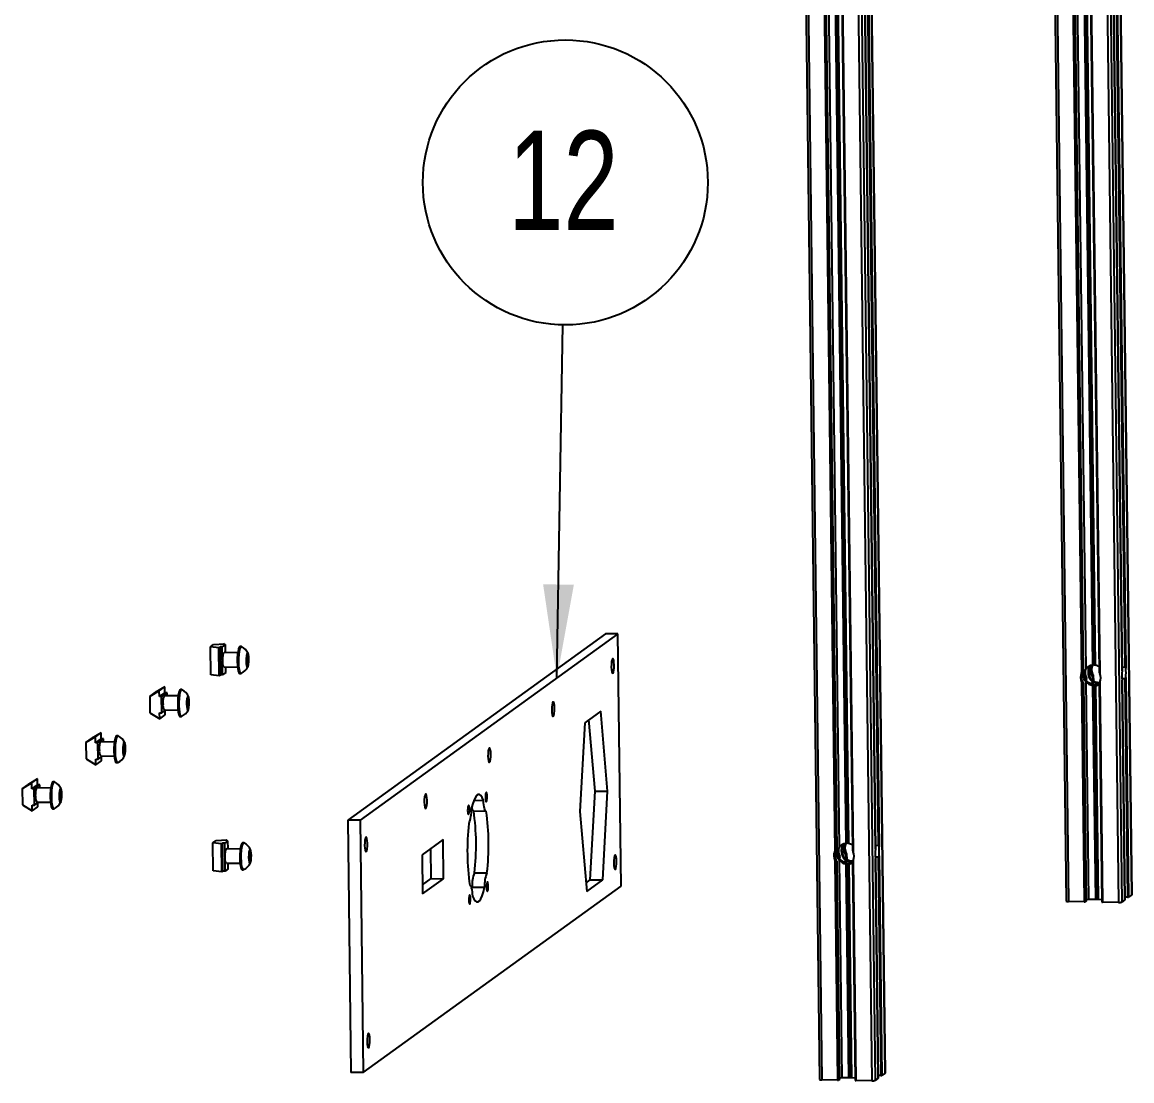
# Model space of a CAD drawing. Header units: millimetres. Extents: x 0 to 279, y 0 to 216.
# Drawn here: x 99.33 to 138.5, y 104.8 to 142.18 of the extents above; entities that cross this region are included whole.
import ezdxf

# ---------------------------------------------------------------- set-up
doc = ezdxf.new("R2010")
doc.units = ezdxf.units.MM
doc.layers.add('TITLE_BLOCK_BORDER', color=7, linetype='Continuous')
doc.styles.add('SLDTEXTSTYLE0', font='TXT', dxfattribs={"width": 0.75})
doc.dimstyles.new('SLDDIMSTYLE0', dxfattribs={"dimtxt": 0.18, "dimasz": 3.302, "dimexe": 0, "dimexo": 0.0625, "dimgap": 0, "dimtad": 0, "dimtih": 1, "dimtoh": 1, "dimdec": 0, "dimrnd": 1e-09, "dimzin": 0, "dimdsep": 46, "dimtxsty": 'Standard', "dimsah": 1, "dimcen": 0.09, "dimadec": 0, "dimazin": 0, "dimtfac": 3.302, "dimtdec": 0, "dimtofl": 0, "dimtmove": 0, "dimatfit": 3, "dimfxl": 1, "dimfrac": 2, "dimtolj": 1, "dimtzin": 0, "dimarcsym": 0})

# ---------------------------------------------------------------- blocks, each defined once
blk = doc.blocks.new('SW_NOTE_6')
at = {"layer": 'TITLE_BLOCK_BORDER', "color": 0}
blk.add_circle((0.086, 5.03), 5.031, dxfattribs=at)
at = {"layer": 'TITLE_BLOCK_BORDER', "color": 0, "insert": (0.016, 6.854), "char_height": 3.5, "attachment_point": 2, "style": 'SLDTEXTSTYLE0'}
blk.add_mtext('12', dxfattribs=at)

msp = doc.modelspace()

# ---------------------------------------------------------------- linework, layer by layer
at = {"color": 7, "linetype": 'Continuous', "lineweight": 25}
for p, q in [((137.806, 166.994), (138.503, 111.367)), ((138.505, 111.37), (137.808, 166.997)), ((135.491, 166.768), (136.187, 111.141)), ((135.571, 166.755), (136.268, 111.128)), ((137.336, 166.727), (138.033, 111.099)), ((137.454, 166.739), (138.15, 111.112)), ((137.576, 165.967), (138.161, 119.271)), ((138.161, 119.283), (137.577, 165.957)), ((137.67, 166.007), (138.254, 119.411)), ((137.705, 166.06), (138.29, 119.365)), ((129.096, 160.696), (129.793, 105.069)), ((129.795, 105.072), (129.098, 160.699)), ((126.781, 160.47), (127.478, 104.843)), ((126.861, 160.457), (127.558, 104.83)), ((128.626, 160.429), (129.323, 104.802)), ((128.744, 160.442), (129.441, 104.814)), ((128.866, 159.669), (129.451, 112.974)), ((129.451, 112.985), (128.867, 159.66)), ((128.961, 159.709), (129.544, 113.113)), ((128.995, 159.763), (129.58, 113.067)), ((136.399, 157.506), (136.877, 119.34)), ((136.246, 157.48), (136.725, 119.197)), ((136.282, 157.434), (136.76, 119.251)), ((136.315, 157.458), (136.793, 119.275)), ((136.639, 157.36), (137.113, 119.478)), ((136.695, 157.36), (137.17, 119.485)), ((136.74, 157.359), (137.215, 119.476)), ((136.87, 157.424), (137.348, 119.24)), ((136.893, 157.469), (137.373, 119.187)), ((127.536, 151.182), (128.016, 112.9)), ((127.572, 151.136), (128.05, 112.954)), ((127.605, 151.16), (128.084, 112.978)), ((127.69, 151.208), (128.168, 113.042)), ((127.929, 151.063), (128.403, 113.18)), ((127.986, 151.062), (128.46, 113.187)), ((128.031, 151.061), (128.505, 113.179)), ((128.16, 151.127), (128.638, 112.942)), ((128.183, 151.172), (128.663, 112.889)), ((119.919, 120.586), (110.818, 114.005)), ((120.36, 120.579), (111.259, 113.998)), ((120.36, 120.579), (119.919, 120.586)), ((120.471, 111.671), (120.36, 120.579)), ((105.97, 120.128), (106.083, 120.21)), ((106.272, 120.093), (105.97, 120.128)), ((105.982, 119.139), (105.97, 120.128)), ((106.083, 120.21), (106.467, 120.235)), ((106.313, 120.123), (106.272, 120.093)), ((106.284, 119.103), (106.272, 120.093)), ((106.391, 120.122), (106.313, 120.123)), ((106.325, 119.133), (106.313, 120.123)), ((106.505, 120.204), (106.391, 120.122)), ((106.404, 119.132), (106.391, 120.122)), ((106.467, 120.235), (106.426, 120.205)), ((106.426, 120.205), (106.505, 120.204)), ((106.938, 119.91), (106.458, 119.918)), ((106.468, 120.204), (106.467, 120.235)), ((106.508, 119.917), (106.505, 120.204)), ((107.061, 120.133), (107.021, 120.134)), ((107.249, 119.657), (107.317, 119.656)), ((107.263, 119.506), (107.298, 119.505)), ((106.284, 119.103), (105.982, 119.139)), ((106.325, 119.133), (106.284, 119.103)), ((106.404, 119.132), (106.325, 119.133)), ((106.517, 119.214), (106.404, 119.132)), ((106.45, 119.418), (106.93, 119.41)), ((106.517, 119.214), (106.515, 119.417)), ((107.006, 119.184), (107.046, 119.183)), ((136.76, 119.251), (136.793, 119.275)), ((137.039, 119.46), (137.034, 119.453)), ((137.145, 119.105), (137.112, 119.081)), ((137.148, 118.919), (137.146, 119.107)), ((138.16, 119.412), (138.254, 119.411)), ((138.161, 119.271), (138.16, 119.283)), ((104.363, 118.713), (104.022, 118.511)), ((104.167, 118.571), (104.363, 118.713)), ((104.366, 118.505), (104.363, 118.713)), ((136.729, 118.877), (136.827, 111.119)), ((136.799, 118.855), (136.765, 118.831)), ((136.765, 118.831), (136.862, 111.123)), ((136.799, 118.855), (136.895, 111.147)), ((136.883, 118.903), (136.979, 111.203)), ((137.112, 119.081), (137.114, 118.942)), ((137.122, 118.758), (137.217, 111.199)), ((137.179, 118.757), (137.274, 111.203)), ((137.224, 118.756), (137.319, 111.198)), ((137.353, 118.822), (137.45, 111.112)), ((137.377, 118.867), (137.474, 111.108)), ((138.259, 118.991), (138.161, 118.992)), ((138.165, 118.951), (138.262, 111.193)), ((138.165, 118.941), (138.165, 118.951)), ((138.262, 111.194), (138.165, 118.941)), ((138.259, 118.991), (138.356, 111.282)), ((138.294, 119.044), (138.391, 111.286)), ((104.167, 118.571), (103.827, 118.369)), ((103.827, 118.369), (104.022, 118.511)), ((103.827, 118.369), (103.834, 117.795)), ((104.17, 118.364), (104.167, 118.571)), ((104.17, 118.364), (104.366, 118.505)), ((104.248, 118.362), (104.17, 118.364)), ((104.248, 118.362), (104.444, 118.504)), ((104.255, 117.788), (104.248, 118.362)), ((104.834, 118.388), (104.354, 118.396)), ((104.444, 118.504), (104.366, 118.505)), ((104.445, 118.394), (104.444, 118.504)), ((104.957, 118.611), (104.916, 118.612)), ((105.147, 118.049), (105.206, 118.048)), ((105.151, 118.222), (105.209, 118.221)), ((105.166, 117.968), (105.176, 117.96)), ((103.834, 117.795), (104.18, 117.582)), ((104.177, 117.789), (104.255, 117.788)), ((104.18, 117.582), (104.177, 117.789)), ((104.18, 117.582), (104.375, 117.723)), ((104.255, 117.788), (104.403, 117.895)), ((104.346, 117.896), (104.826, 117.888)), ((104.375, 117.723), (104.373, 117.874)), ((104.901, 117.662), (104.941, 117.661)), ((119.751, 117.851), (119.186, 117.443)), ((119.557, 115.031), (119.337, 117.552)), ((119.998, 115.023), (119.751, 117.851)), ((119.186, 117.443), (119.014, 114.312)), ((101.917, 116.944), (101.576, 116.742)), ((101.576, 116.742), (101.772, 116.883)), ((102.113, 117.086), (101.772, 116.883)), ((101.917, 116.944), (102.113, 117.086)), ((101.919, 116.736), (101.917, 116.944)), ((101.919, 116.736), (102.115, 116.878)), ((101.998, 116.735), (102.194, 116.877)), ((102.583, 116.761), (102.103, 116.769)), ((102.115, 116.878), (102.113, 117.086)), ((102.194, 116.877), (102.115, 116.878)), ((102.195, 116.767), (102.194, 116.877)), ((102.706, 116.984), (102.666, 116.985)), ((101.576, 116.742), (101.583, 116.168)), ((101.998, 116.735), (101.919, 116.736)), ((102.005, 116.161), (101.998, 116.735)), ((102.897, 116.421), (102.956, 116.421)), ((102.9, 116.595), (102.958, 116.594)), ((101.583, 116.168), (101.929, 115.954)), ((101.927, 116.162), (102.005, 116.161)), ((101.929, 115.954), (101.927, 116.162)), ((101.929, 115.954), (102.125, 116.096)), ((102.005, 116.161), (102.153, 116.268)), ((102.095, 116.269), (102.575, 116.261)), ((102.125, 116.096), (102.123, 116.246)), ((102.651, 116.035), (102.691, 116.034)), ((102.916, 116.341), (102.926, 116.332)), ((99.667, 115.317), (99.326, 115.115)), ((99.326, 115.115), (99.522, 115.256)), ((99.862, 115.459), (99.522, 115.256)), ((99.667, 115.317), (99.862, 115.459)), ((99.669, 115.109), (99.667, 115.317)), ((99.669, 115.109), (99.865, 115.251)), ((99.748, 115.108), (99.943, 115.25)), ((99.865, 115.251), (99.862, 115.459)), ((99.943, 115.25), (99.865, 115.251)), ((99.945, 115.14), (99.943, 115.25)), ((100.456, 115.357), (100.416, 115.358)), ((99.326, 115.115), (99.333, 114.541)), ((99.748, 115.108), (99.669, 115.109)), ((99.755, 114.534), (99.748, 115.108)), ((100.333, 115.134), (99.853, 115.142)), ((100.647, 114.794), (100.706, 114.793)), ((100.65, 114.967), (100.708, 114.967)), ((119.384, 111.9), (119.557, 115.031)), ((119.557, 115.031), (119.998, 115.023)), ((119.825, 111.893), (119.998, 115.023)), ((99.333, 114.541), (99.679, 114.327)), ((99.676, 114.535), (99.755, 114.534)), ((99.679, 114.327), (99.676, 114.535)), ((99.679, 114.327), (99.875, 114.469)), ((99.755, 114.534), (99.903, 114.641)), ((99.845, 114.642), (100.325, 114.634)), ((99.875, 114.469), (99.873, 114.619)), ((100.4, 114.408), (100.441, 114.407)), ((100.665, 114.714), (100.675, 114.705)), ((115.276, 114.704), (115.615, 114.698)), ((115.263, 114.328), (115.704, 114.321)), ((119.014, 114.312), (119.261, 111.484)), ((111.259, 113.998), (110.818, 114.005)), ((110.818, 114.005), (110.929, 105.097)), ((111.259, 113.998), (111.37, 105.09)), ((106.056, 113.2), (106.17, 113.282)), ((106.17, 113.282), (106.554, 113.306)), ((106.592, 113.275), (106.478, 113.193)), ((106.554, 113.306), (106.513, 113.276)), ((106.513, 113.276), (106.592, 113.275)), ((106.555, 113.276), (106.554, 113.306)), ((106.595, 112.988), (106.592, 113.275)), ((114.19, 113.321), (113.446, 112.783)), ((114.207, 111.935), (114.19, 113.321)), ((106.359, 113.164), (106.056, 113.2)), ((106.069, 112.21), (106.056, 113.2)), ((106.4, 113.194), (106.359, 113.164)), ((106.371, 112.175), (106.359, 113.164)), ((106.478, 113.193), (106.4, 113.194)), ((106.412, 112.204), (106.4, 113.194)), ((106.49, 112.203), (106.478, 113.193)), ((107.025, 112.981), (106.545, 112.989)), ((107.148, 113.204), (107.108, 113.205)), ((113.767, 111.943), (113.753, 113.005)), ((128.05, 112.954), (128.084, 112.978)), ((128.33, 113.163), (128.324, 113.156)), ((129.45, 113.115), (129.544, 113.113)), ((129.451, 112.974), (129.451, 112.985)), ((106.537, 112.489), (107.017, 112.481)), ((106.604, 112.285), (106.601, 112.488)), ((107.336, 112.729), (107.403, 112.728)), ((107.35, 112.577), (107.385, 112.577)), ((113.446, 112.783), (113.464, 111.398)), ((128.02, 112.579), (128.117, 104.821)), ((128.089, 112.557), (128.056, 112.533)), ((128.056, 112.533), (128.152, 104.825)), ((128.089, 112.557), (128.185, 104.849)), ((128.173, 112.606), (128.27, 104.905)), ((128.435, 112.808), (128.402, 112.784)), ((128.402, 112.784), (128.404, 112.644)), ((128.412, 112.46), (128.507, 104.902)), ((128.438, 112.621), (128.436, 112.81)), ((128.469, 112.46), (128.564, 104.905)), ((128.514, 112.458), (128.609, 104.9)), ((128.643, 112.524), (128.74, 104.815)), ((128.667, 112.569), (128.764, 104.811)), ((129.55, 112.693), (129.451, 112.695)), ((129.455, 112.653), (129.552, 104.895)), ((129.455, 112.644), (129.455, 112.653)), ((129.553, 104.896), (129.456, 112.644)), ((129.55, 112.693), (129.646, 104.985)), ((129.584, 112.747), (129.681, 104.988)), ((106.371, 112.175), (106.069, 112.21)), ((106.412, 112.204), (106.371, 112.175)), ((106.49, 112.203), (106.412, 112.204)), ((106.604, 112.285), (106.49, 112.203)), ((107.092, 112.255), (107.133, 112.254)), ((115.294, 112.145), (115.735, 112.138)), ((111.37, 105.09), (120.471, 111.671)), ((113.46, 111.721), (113.767, 111.943)), ((113.464, 111.398), (114.207, 111.935)), ((113.767, 111.943), (114.207, 111.935)), ((115.133, 111.701), (115.129, 111.701)), ((119.234, 111.791), (119.384, 111.9)), ((119.261, 111.484), (119.825, 111.893)), ((119.384, 111.9), (119.825, 111.893)), ((115.196, 111.572), (115.213, 111.643)), ((115.213, 111.643), (115.654, 111.635)), ((138.356, 111.282), (138.261, 111.284)), ((138.503, 111.367), (138.391, 111.286)), ((136.827, 111.119), (136.268, 111.128)), ((136.895, 111.147), (136.862, 111.123)), ((136.979, 111.203), (136.895, 111.194)), ((137.217, 111.199), (136.979, 111.203)), ((137.274, 111.203), (137.217, 111.199)), ((137.319, 111.198), (137.274, 111.203)), ((137.449, 111.196), (137.319, 111.198)), ((138.033, 111.099), (137.474, 111.108)), ((138.262, 111.193), (138.15, 111.112)), ((111.37, 105.09), (110.929, 105.097)), ((129.793, 105.069), (129.681, 104.988)), ((128.117, 104.821), (127.558, 104.83)), ((128.185, 104.849), (128.152, 104.825)), ((128.27, 104.905), (128.185, 104.896)), ((128.507, 104.902), (128.27, 104.905)), ((128.564, 104.905), (128.507, 104.902)), ((128.609, 104.9), (128.564, 104.905)), ((128.739, 104.898), (128.609, 104.9)), ((129.323, 104.802), (128.764, 104.811)), ((129.552, 104.895), (129.441, 104.814)), ((129.646, 104.985), (129.552, 104.986))]:
    msp.add_line(p, q, dxfattribs=at)
at = {"color": 8, "linetype": 'Continuous', "lineweight": 25}
for p, q in [((137.145, 119.105), (137.147, 118.919)), ((128.435, 112.808), (128.438, 112.621))]:
    msp.add_line(p, q, dxfattribs=at)
at = {"color": 7, "linetype": 'Continuous', "lineweight": 25, "flags": 128}
for points in [[(106.45, 119.418), (106.438, 119.426), (106.422, 119.468), (106.41, 119.54), (106.405, 119.632), (106.408, 119.73), (106.417, 119.818), (106.433, 119.883), (106.451, 119.915), (106.458, 119.918)], [(107.021, 120.134), (107.015, 120.133), (106.99, 120.108), (106.967, 120.05), (106.947, 119.963), (106.931, 119.853), (106.922, 119.729), (106.92, 119.6), (106.925, 119.475), (106.936, 119.364), (106.953, 119.274), (106.974, 119.213), (106.998, 119.185), (107.006, 119.184)], [(107.07, 120.131), (107.056, 120.132), (107.031, 120.108), (107.007, 120.05), (106.987, 119.962), (106.972, 119.853), (106.963, 119.729), (106.961, 119.599), (106.965, 119.474), (106.976, 119.363), (106.993, 119.274), (107.015, 119.213), (107.039, 119.185), (107.055, 119.185)], [(107.327, 119.782), (107.315, 119.854), (107.299, 119.897), (107.28, 119.902), (107.261, 119.87), (107.246, 119.805), (107.236, 119.717), (107.234, 119.619), (107.239, 119.527), (107.25, 119.455), (107.267, 119.412), (107.286, 119.407), (107.304, 119.439), (107.32, 119.504), (107.329, 119.592), (107.332, 119.69), (107.327, 119.782)], [(107.264, 119.504), (107.268, 119.494), (107.272, 119.487), (107.276, 119.482), (107.281, 119.481), (107.285, 119.483), (107.289, 119.488), (107.294, 119.495), (107.298, 119.505)], [(107.302, 119.805), (107.298, 119.815), (107.294, 119.822), (107.29, 119.826), (107.285, 119.828), (107.281, 119.826), (107.276, 119.821), (107.272, 119.814), (107.268, 119.804)], [(120.127, 119.411), (120.132, 119.318), (120.143, 119.244), (120.16, 119.201), (120.18, 119.195), (120.199, 119.228), (120.214, 119.295), (120.224, 119.384), (120.226, 119.484), (120.221, 119.577), (120.21, 119.652), (120.193, 119.695), (120.173, 119.7), (120.155, 119.667), (120.139, 119.6), (120.129, 119.511), (120.127, 119.411)], [(104.301, 118.111), (104.303, 118.208), (104.313, 118.296), (104.328, 118.361), (104.347, 118.393), (104.354, 118.396)], [(104.916, 118.612), (104.904, 118.608), (104.879, 118.575), (104.857, 118.509), (104.838, 118.416), (104.824, 118.302), (104.817, 118.175), (104.816, 118.046), (104.822, 117.924), (104.835, 117.817), (104.853, 117.734), (104.875, 117.681), (104.9, 117.662), (104.901, 117.662)], [(104.966, 118.609), (104.945, 118.608), (104.92, 118.574), (104.897, 118.509), (104.878, 118.415), (104.865, 118.301), (104.857, 118.175), (104.857, 118.046), (104.863, 117.923), (104.875, 117.817), (104.894, 117.734), (104.916, 117.681), (104.941, 117.661), (104.951, 117.664)], [(105.2, 117.918), (105.215, 117.983), (105.225, 118.07), (105.227, 118.168), (105.222, 118.26), (105.211, 118.333), (105.194, 118.375), (105.175, 118.38), (105.157, 118.348), (105.142, 118.283), (105.132, 118.195), (105.129, 118.098), (105.134, 118.006), (105.146, 117.933), (105.162, 117.891), (105.181, 117.885), (105.2, 117.918)], [(105.148, 118.045), (105.15, 118.026), (105.153, 118.009), (105.156, 117.994), (105.159, 117.982), (105.163, 117.972), (105.167, 117.965), (105.172, 117.961), (105.176, 117.96)], [(105.209, 118.221), (105.207, 118.24), (105.204, 118.256), (105.201, 118.271), (105.197, 118.284), (105.193, 118.293), (105.189, 118.3), (105.185, 118.305), (105.181, 118.306)], [(118.022, 117.89), (118.027, 117.796), (118.039, 117.722), (118.056, 117.679), (118.075, 117.673), (118.094, 117.706), (118.11, 117.773), (118.119, 117.863), (118.122, 117.962), (118.117, 118.056), (118.105, 118.13), (118.088, 118.173), (118.069, 118.178), (118.05, 118.145), (118.034, 118.079), (118.025, 117.989), (118.022, 117.89)], [(102.05, 116.483), (102.053, 116.581), (102.063, 116.669), (102.078, 116.734), (102.096, 116.766), (102.103, 116.769)], [(102.666, 116.985), (102.654, 116.981), (102.629, 116.948), (102.606, 116.882), (102.587, 116.789), (102.574, 116.675), (102.566, 116.548), (102.566, 116.419), (102.572, 116.297), (102.585, 116.19), (102.603, 116.107), (102.625, 116.054), (102.65, 116.035), (102.651, 116.035)], [(102.715, 116.982), (102.695, 116.981), (102.67, 116.947), (102.647, 116.881), (102.628, 116.788), (102.614, 116.674), (102.607, 116.548), (102.606, 116.418), (102.612, 116.296), (102.625, 116.189), (102.643, 116.107), (102.666, 116.054), (102.69, 116.034), (102.7, 116.036)], [(102.949, 116.29), (102.965, 116.355), (102.974, 116.443), (102.977, 116.541), (102.972, 116.633), (102.96, 116.705), (102.944, 116.748), (102.925, 116.753), (102.906, 116.721), (102.891, 116.656), (102.882, 116.568), (102.879, 116.47), (102.884, 116.378), (102.896, 116.306), (102.912, 116.263), (102.931, 116.258), (102.949, 116.29)], [(102.897, 116.417), (102.9, 116.399), (102.902, 116.382), (102.905, 116.367), (102.909, 116.355), (102.913, 116.345), (102.917, 116.338), (102.921, 116.334), (102.926, 116.332)], [(102.958, 116.594), (102.956, 116.612), (102.954, 116.629), (102.95, 116.644), (102.947, 116.656), (102.943, 116.666), (102.939, 116.673), (102.935, 116.677), (102.93, 116.679)], [(115.872, 116.335), (115.867, 116.429), (115.855, 116.503), (115.838, 116.546), (115.819, 116.551), (115.8, 116.518), (115.784, 116.452), (115.774, 116.362), (115.772, 116.263), (115.777, 116.169), (115.789, 116.095), (115.805, 116.052), (115.825, 116.046), (115.844, 116.079), (115.859, 116.146), (115.869, 116.235), (115.872, 116.335)], [(100.416, 115.358), (100.404, 115.354), (100.379, 115.321), (100.356, 115.255), (100.337, 115.161), (100.323, 115.047), (100.316, 114.921), (100.315, 114.792), (100.322, 114.67), (100.334, 114.563), (100.352, 114.48), (100.375, 114.427), (100.399, 114.408), (100.4, 114.408)], [(100.465, 115.355), (100.444, 115.353), (100.419, 115.32), (100.396, 115.254), (100.378, 115.161), (100.364, 115.047), (100.356, 114.92), (100.356, 114.791), (100.362, 114.669), (100.375, 114.562), (100.393, 114.479), (100.415, 114.426), (100.44, 114.407), (100.45, 114.409)], [(99.8, 114.856), (99.803, 114.954), (99.812, 115.042), (99.827, 115.107), (99.846, 115.139), (99.853, 115.142)], [(100.699, 114.663), (100.714, 114.728), (100.724, 114.816), (100.727, 114.914), (100.722, 115.006), (100.71, 115.078), (100.694, 115.121), (100.675, 115.126), (100.656, 115.094), (100.641, 115.029), (100.631, 114.941), (100.629, 114.843), (100.634, 114.751), (100.645, 114.679), (100.662, 114.636), (100.681, 114.631), (100.699, 114.663)], [(100.708, 114.967), (100.706, 114.985), (100.703, 115.002), (100.7, 115.017), (100.697, 115.029), (100.693, 115.039), (100.689, 115.046), (100.684, 115.05), (100.68, 115.052)], [(113.621, 114.708), (113.616, 114.801), (113.604, 114.876), (113.588, 114.919), (113.568, 114.924), (113.549, 114.891), (113.534, 114.824), (113.524, 114.735), (113.521, 114.635), (113.526, 114.542), (113.538, 114.468), (113.555, 114.425), (113.574, 114.419), (113.593, 114.452), (113.609, 114.519), (113.619, 114.608), (113.621, 114.708)], [(115.615, 114.698), (115.57, 114.802), (115.522, 114.872), (115.472, 114.907), (115.421, 114.905), (115.369, 114.869), (115.319, 114.796), (115.271, 114.691), (115.225, 114.553), (115.183, 114.386)], [(115.743, 114.844), (115.74, 114.902), (115.733, 114.949), (115.722, 114.976), (115.71, 114.979), (115.698, 114.959), (115.688, 114.917), (115.682, 114.861), (115.68, 114.798), (115.684, 114.739), (115.691, 114.693), (115.702, 114.666), (115.714, 114.663), (115.726, 114.683), (115.735, 114.725), (115.741, 114.781), (115.743, 114.844)], [(100.647, 114.79), (100.649, 114.772), (100.652, 114.755), (100.655, 114.74), (100.659, 114.728), (100.662, 114.718), (100.667, 114.711), (100.671, 114.706), (100.675, 114.705)], [(115.117, 114.391), (115.114, 114.45), (115.106, 114.496), (115.096, 114.523), (115.084, 114.526), (115.072, 114.506), (115.062, 114.464), (115.056, 114.408), (115.054, 114.345), (115.057, 114.287), (115.065, 114.24), (115.075, 114.213), (115.087, 114.21), (115.099, 114.23), (115.109, 114.272), (115.115, 114.328), (115.117, 114.391)], [(115.708, 114.321), (115.691, 114.325), (115.675, 114.344), (115.66, 114.376), (115.647, 114.421), (115.635, 114.477), (115.626, 114.544), (115.619, 114.618), (115.615, 114.698)], [(111.517, 113.186), (111.512, 113.28), (111.5, 113.354), (111.483, 113.397), (111.464, 113.402), (111.445, 113.369), (111.429, 113.303), (111.419, 113.213), (111.417, 113.114), (111.422, 113.02), (111.434, 112.946), (111.451, 112.903), (111.47, 112.897), (111.489, 112.93), (111.504, 112.997), (111.514, 113.087), (111.517, 113.186)], [(106.537, 112.489), (106.525, 112.497), (106.509, 112.539), (106.497, 112.612), (106.492, 112.704), (106.495, 112.801), (106.504, 112.889), (106.519, 112.954), (106.538, 112.986), (106.545, 112.989)], [(107.108, 113.205), (107.102, 113.204), (107.077, 113.18), (107.053, 113.121), (107.033, 113.034), (107.018, 112.925), (107.009, 112.801), (107.007, 112.671), (107.011, 112.546), (107.023, 112.435), (107.04, 112.346), (107.061, 112.285), (107.085, 112.257), (107.092, 112.255)], [(107.157, 113.202), (107.143, 113.204), (107.117, 113.179), (107.094, 113.121), (107.074, 113.034), (107.059, 112.924), (107.05, 112.8), (107.047, 112.671), (107.052, 112.546), (107.063, 112.434), (107.08, 112.345), (107.101, 112.284), (107.126, 112.256), (107.142, 112.257)], [(107.414, 112.853), (107.402, 112.926), (107.386, 112.968), (107.367, 112.973), (107.348, 112.941), (107.333, 112.876), (107.323, 112.788), (107.321, 112.691), (107.326, 112.599), (107.337, 112.526), (107.354, 112.484), (107.373, 112.478), (107.391, 112.511), (107.406, 112.576), (107.416, 112.664), (107.419, 112.761), (107.414, 112.853)], [(107.389, 112.877), (107.385, 112.886), (107.381, 112.893), (107.376, 112.898), (107.372, 112.899), (107.367, 112.897), (107.363, 112.893), (107.359, 112.885), (107.355, 112.875)], [(107.351, 112.575), (107.354, 112.565), (107.359, 112.558), (107.363, 112.554), (107.367, 112.553), (107.372, 112.554), (107.376, 112.559), (107.38, 112.566), (107.385, 112.577)], [(120.213, 112.483), (120.218, 112.389), (120.23, 112.315), (120.247, 112.272), (120.266, 112.266), (120.285, 112.299), (120.301, 112.366), (120.311, 112.456), (120.313, 112.555), (120.308, 112.649), (120.296, 112.723), (120.28, 112.766), (120.26, 112.771), (120.241, 112.738), (120.226, 112.672), (120.216, 112.582), (120.213, 112.483)], [(115.129, 111.7), (115.146, 111.696), (115.162, 111.678), (115.177, 111.646), (115.19, 111.601), (115.201, 111.544), (115.211, 111.478), (115.218, 111.404), (115.222, 111.323)], [(115.783, 111.676), (115.78, 111.735), (115.772, 111.782), (115.762, 111.809), (115.749, 111.812), (115.738, 111.791), (115.728, 111.75), (115.722, 111.693), (115.72, 111.631), (115.723, 111.572), (115.731, 111.526), (115.741, 111.499), (115.753, 111.495), (115.765, 111.516), (115.775, 111.558), (115.781, 111.614), (115.783, 111.676)], [(115.156, 111.223), (115.153, 111.282), (115.146, 111.329), (115.135, 111.356), (115.123, 111.359), (115.111, 111.338), (115.102, 111.297), (115.095, 111.24), (115.094, 111.178), (115.097, 111.119), (115.104, 111.073), (115.115, 111.046), (115.127, 111.042), (115.139, 111.063), (115.149, 111.105), (115.155, 111.161), (115.156, 111.223)], [(115.222, 111.323), (115.267, 111.22), (115.315, 111.15), (115.365, 111.115), (115.416, 111.116), (115.468, 111.153), (115.518, 111.225), (115.566, 111.331), (115.612, 111.469), (115.654, 111.635)], [(138.505, 111.37), (138.505, 111.37), (138.503, 111.367)], [(138.262, 111.194), (138.262, 111.194), (138.262, 111.193)], [(111.603, 106.257), (111.598, 106.351), (111.587, 106.425), (111.57, 106.468), (111.55, 106.474), (111.532, 106.441), (111.516, 106.374), (111.506, 106.284), (111.504, 106.185), (111.509, 106.091), (111.521, 106.017), (111.537, 105.974), (111.557, 105.969), (111.576, 106.002), (111.591, 106.068), (111.601, 106.158), (111.603, 106.257)], [(129.795, 105.072), (129.795, 105.072), (129.793, 105.069)], [(129.553, 104.896), (129.553, 104.896), (129.552, 104.895)]]:
    msp.add_lwpolyline(points, dxfattribs=at)
at = {"color": 7, "linetype": 'Continuous', "lineweight": 25}
for centre, radius, start, end in [((106.826, 119.662), 0.529, 25.1256, 62.4915), ((107.77, 119.63), 0.522, 177.4622, 193.9747), ((107.795, 119.661), 0.546, 164.8354, 180.8384), ((106.771, 119.648), 0.546, 344.8349, 0.8386), ((106.796, 119.679), 0.522, 357.4622, 13.9747), ((106.826, 119.662), 0.529, 295.67, 333.0359), ((137.058, 119.041), 0.367, 154.8414, 206.5938), ((137.096, 119.069), 0.367, 145.7405, 215.6947), ((137.157, 119.133), 0.347, 97.2221, 143.4968), ((137.41, 119.296), 0.368, 150.9577, 215.6477), ((137.449, 119.324), 0.367, 154.8414, 206.5938), ((137.156, 119.113), 0.368, 59.072, 80.8531), ((137.044, 119.023), 0.367, 334.8418, 26.5934), ((139.873, 119.133), 1.718, 175.3679, 186.0673), ((136.582, 119.183), 1.718, 355.3681, 6.0671), ((137.182, 119.126), 0.373, 216.6179, 260.708), ((135.931, 119.12), 0.99, 348.3892, 353.2279), ((137.339, 119.239), 0.373, 216.618, 260.7078), ((137.18, 119.102), 0.349, 277.2721, 299.8416), ((104.722, 118.14), 0.529, 25.1256, 62.4915), ((104.57, 118.055), 0.275, 168.3298, 215.3167), ((105.963, 118.12), 0.819, 173.1617, 185.2988), ((105.267, 118.227), 0.117, 137.4694, 184.3332), ((105.09, 118.039), 0.117, 317.469, 4.3335), ((104.393, 118.145), 0.819, 353.1616, 5.2989), ((104.722, 118.14), 0.529, 295.67, 333.0359), ((102.471, 116.513), 0.529, 25.1256, 62.4915), ((102.32, 116.428), 0.275, 168.3297, 215.3167), ((103.713, 116.493), 0.819, 173.1617, 185.2989), ((103.017, 116.599), 0.117, 137.4694, 184.3331), ((102.839, 116.412), 0.117, 317.469, 4.3335), ((102.143, 116.518), 0.819, 353.1616, 5.2989), ((102.471, 116.513), 0.529, 295.67, 333.0359), ((100.221, 114.886), 0.529, 25.1256, 62.4915), ((100.069, 114.801), 0.275, 168.3296, 215.3169), ((101.463, 114.866), 0.819, 173.1616, 185.299), ((100.766, 114.972), 0.117, 137.4693, 184.3331), ((99.893, 114.891), 0.819, 353.1615, 5.299), ((100.221, 114.886), 0.529, 295.67, 333.0359), ((100.589, 114.785), 0.117, 317.469, 4.3335), ((115.37, 114.46), 0.17, 181.2896, 231.0554), ((114.046, 114.313), 1.14, 337.8894, 3.7015), ((106.988, 113.133), 8.365, 353.2187, 8.2164), ((107.429, 113.126), 8.365, 353.2187, 8.2164), ((123.408, 112.896), 8.365, 173.2187, 188.2164), ((106.913, 112.733), 0.529, 25.1256, 62.4915), ((107.882, 112.732), 0.546, 164.8353, 180.8384), ((106.882, 112.751), 0.522, 357.4622, 13.9747), ((128.348, 112.744), 0.367, 154.8414, 206.5938), ((128.387, 112.771), 0.367, 145.7405, 215.6947), ((128.447, 112.836), 0.347, 97.2221, 143.4968), ((128.701, 112.998), 0.368, 150.9577, 215.6477), ((128.739, 113.027), 0.367, 154.8414, 206.5938), ((128.447, 112.815), 0.368, 59.072, 80.8531), ((128.335, 112.725), 0.367, 334.8418, 26.5934), ((131.163, 112.835), 1.718, 175.3681, 186.0671), ((127.872, 112.885), 1.718, 355.3683, 6.0669), ((106.913, 112.733), 0.529, 295.67, 333.0359), ((107.857, 112.701), 0.522, 177.4622, 193.9747), ((106.857, 112.72), 0.546, 344.835, 0.8386), ((128.472, 112.828), 0.373, 216.6179, 260.708), ((127.221, 112.822), 0.991, 348.3896, 353.2275), ((128.629, 112.941), 0.373, 216.618, 260.7078), ((128.47, 112.805), 0.349, 277.2721, 299.8416), ((116.35, 111.716), 1.14, 157.8895, 183.7015), ((116.791, 111.709), 1.14, 157.8895, 183.7015), ((138.363, 111.379), 0.0973, 265.5959, 286.6114), ((136.246, 111.25), 0.124, 241.6892, 280.0852), ((136.834, 111.216), 0.0973, 265.5957, 286.6117), ((137.467, 111.145), 0.0372, 241.6902, 280.0845), ((138.058, 111.423), 0.324, 265.5951, 286.6123), ((127.536, 104.952), 0.124, 241.6877, 280.0867), ((128.124, 104.918), 0.0973, 265.5949, 286.612), ((128.758, 104.847), 0.0372, 241.6869, 280.0879), ((129.348, 105.125), 0.324, 265.5946, 286.6128), ((129.654, 105.082), 0.0973, 265.5949, 286.6125)]:
    msp.add_arc(centre, radius, start, end, dxfattribs=at)
for centre, major_axis, ratio, start_param, end_param in [((137.226, 119.159), (0.419, 0.132), 0.817261, 2.256432, 3.544175), ((137.247, 119.174), (0.419, 0.132), 0.817262, 2.014026, 4.062102), ((137.143, 119.175), (-0.113, 0.359), 0.740001, 1.012462, 1.828233), ((137.247, 119.174), (-0.113, 0.359), 0.740001, 0.473081, 2.346152), ((137.268, 119.189), (-0.113, 0.359), 0.740002, 0.540489, 1.828221), ((137.174, 119.121), (0.391, 0.103), 0.89391, 1.351303, 1.493164), ((137.174, 119.121), (-0.125, 0.35), 0.83759, 5.752427, 5.894288), ((137.174, 119.121), (0.391, 0.103), 0.89391, 4.351027, 4.492889), ((137.174, 119.121), (-0.125, 0.35), 0.83759, 2.752688, 2.894549), ((137.319, 119.226), (-0.125, 0.35), 0.83759, 2.61083, 2.752692), ((137.319, 119.226), (0.391, 0.103), 0.89391, 4.492892, 4.634753), ((128.516, 112.861), (0.419, 0.132), 0.817261, 2.256432, 3.544175), ((128.537, 112.876), (0.419, 0.132), 0.817262, 2.014026, 4.062102), ((128.433, 112.878), (-0.113, 0.359), 0.740001, 1.012462, 1.828233), ((128.537, 112.876), (-0.113, 0.359), 0.740001, 0.473081, 2.346152), ((128.558, 112.891), (-0.113, 0.359), 0.740002, 0.540489, 1.828221), ((128.465, 112.824), (0.391, 0.103), 0.89391, 1.351303, 1.493164), ((128.465, 112.824), (-0.125, 0.35), 0.83759, 5.752427, 5.894288), ((128.465, 112.824), (0.391, 0.103), 0.89391, 4.351027, 4.492889), ((128.465, 112.824), (-0.125, 0.35), 0.83759, 2.752688, 2.894549), ((128.609, 112.928), (-0.125, 0.35), 0.83759, 2.61083, 2.752692), ((128.609, 112.928), (0.391, 0.103), 0.89391, 4.492892, 4.634753)]:
    msp.add_ellipse(centre, major_axis=major_axis, ratio=ratio, start_param=start_param, end_param=end_param, dxfattribs=at)
for points, knots in [([(107.302, 119.805), (107.294, 119.805), (107.28, 119.805), (107.272, 119.805), (107.269, 119.805)], [0, 0, 0, 0, 0.5650498, 1, 1, 1, 1]), ([(107.298, 119.505), (107.294, 119.516), (107.286, 119.537), (107.281, 119.576), (107.292, 119.618), (107.309, 119.644), (107.317, 119.656)], [0, 0, 0, 0, 0.216449, 0.440298, 0.751895, 1, 1, 1, 1]), ([(107.317, 119.656), (107.312, 119.664), (107.297, 119.687), (107.283, 119.73), (107.288, 119.773), (107.298, 119.797), (107.302, 119.805)], [0, 0, 0, 0, 0.156021, 0.493708, 0.819052, 1, 1, 1, 1]), ([(136.725, 119.197), (136.73, 119.206), (136.736, 119.218), (136.746, 119.234), (136.752, 119.242), (136.757, 119.248), (136.759, 119.25), (136.76, 119.251), (136.76, 119.251)], [0, 0, 0, 0, 0.411443, 0.580095, 0.749621, 0.857542, 0.948632, 1, 1, 1, 1]), ([(137.121, 119.16), (137.125, 119.151), (137.132, 119.138), (137.14, 119.123), (137.144, 119.115), (137.146, 119.109), (137.146, 119.106), (137.145, 119.106), (137.145, 119.105)], [0, 0, 0, 0, 0.420435, 0.587064, 0.754579, 0.861526, 0.951932, 1, 1, 1, 1]), ([(137.348, 119.24), (137.348, 119.24), (137.348, 119.239), (137.349, 119.235), (137.353, 119.226), (137.361, 119.21), (137.368, 119.196), (137.373, 119.187)], [0, 0, 0, 0, 0.015727, 0.122321, 0.285472, 0.559631, 1, 1, 1, 1]), ([(138.254, 119.411), (138.256, 119.411), (138.261, 119.41), (138.269, 119.407), (138.277, 119.4), (138.286, 119.385), (138.288, 119.373), (138.29, 119.365)], [0, 0, 0, 0, 0.098359, 0.195993, 0.345449, 0.596595, 1, 1, 1, 1]), ([(136.765, 118.831), (136.765, 118.831), (136.763, 118.831), (136.759, 118.834), (136.753, 118.84), (136.741, 118.855), (136.734, 118.869), (136.729, 118.877)], [0, 0, 0, 0, 0.098338, 0.195992, 0.345449, 0.596593, 1, 1, 1, 1]), ([(137.136, 118.863), (137.129, 118.859), (137.102, 118.846), (137.067, 118.825), (137.044, 118.811), (137.046, 118.81), (137.047, 118.81)], [0, 0, 0, 0, 0.135027, 0.480219, 0.795329, 1, 1, 1, 1]), ([(137.079, 118.821), (137.083, 118.819), (137.101, 118.806), (137.143, 118.787), (137.209, 118.778), (137.274, 118.784), (137.327, 118.8), (137.355, 118.812), (137.366, 118.817)], [0, 0, 0, 0, 0.062835, 0.291764, 0.504351, 0.692219, 0.879042, 1, 1, 1, 1]), ([(137.365, 118.845), (137.363, 118.844), (137.344, 118.84), (137.294, 118.838), (137.228, 118.843), (137.174, 118.853), (137.147, 118.86), (137.136, 118.863)], [0, 0, 0, 0, 0.0397499, 0.3301125, 0.5893341, 0.8478446, 1, 1, 1, 1]), ([(137.377, 118.867), (137.372, 118.858), (137.366, 118.846), (137.359, 118.832), (137.355, 118.826), (137.353, 118.822), (137.353, 118.822), (137.353, 118.822)], [0, 0, 0, 0, 0.459282, 0.641306, 0.824308, 0.941136, 1, 1, 1, 1]), ([(138.294, 119.044), (138.293, 119.035), (138.291, 119.022), (138.283, 119.006), (138.277, 118.998), (138.269, 118.993), (138.264, 118.991), (138.26, 118.991), (138.259, 118.991)], [0, 0, 0, 0, 0.420436, 0.587064, 0.754579, 0.861525, 0.951911, 1, 1, 1, 1]), ([(105.176, 117.96), (105.174, 117.964), (105.166, 117.978), (105.164, 118.003), (105.183, 118.029), (105.2, 118.043), (105.206, 118.048)], [0, 0, 0, 0, 0.1560234, 0.4937057, 0.8190536, 1, 1, 1, 1]), ([(105.209, 118.221), (105.202, 118.227), (105.187, 118.239), (105.17, 118.261), (105.168, 118.284), (105.177, 118.299), (105.181, 118.306)], [0, 0, 0, 0, 0.216452, 0.440302, 0.751897, 1, 1, 1, 1]), ([(105.206, 118.048), (105.201, 118.06), (105.191, 118.084), (105.182, 118.129), (105.188, 118.177), (105.203, 118.207), (105.209, 118.221)], [0, 0, 0, 0, 0.216451, 0.440302, 0.751897, 1, 1, 1, 1]), ([(102.926, 116.332), (102.923, 116.337), (102.916, 116.351), (102.914, 116.376), (102.932, 116.402), (102.95, 116.416), (102.956, 116.421)], [0, 0, 0, 0, 0.1560226, 0.493706, 0.8190552, 1, 1, 1, 1]), ([(102.958, 116.594), (102.951, 116.6), (102.936, 116.612), (102.92, 116.634), (102.918, 116.657), (102.926, 116.672), (102.93, 116.679)], [0, 0, 0, 0, 0.2164503, 0.4403007, 0.7518972, 1, 1, 1, 1]), ([(102.956, 116.421), (102.951, 116.432), (102.94, 116.457), (102.932, 116.502), (102.938, 116.55), (102.952, 116.58), (102.958, 116.594)], [0, 0, 0, 0, 0.216451, 0.440302, 0.751897, 1, 1, 1, 1]), ([(100.708, 114.967), (100.701, 114.972), (100.686, 114.984), (100.67, 115.007), (100.667, 115.03), (100.676, 115.045), (100.68, 115.052)], [0, 0, 0, 0, 0.21645, 0.440301, 0.751899, 1, 1, 1, 1]), ([(100.706, 114.793), (100.701, 114.805), (100.69, 114.83), (100.682, 114.875), (100.688, 114.922), (100.702, 114.953), (100.708, 114.967)], [0, 0, 0, 0, 0.216451, 0.440302, 0.751897, 1, 1, 1, 1]), ([(100.675, 114.705), (100.673, 114.71), (100.665, 114.723), (100.663, 114.749), (100.682, 114.775), (100.7, 114.788), (100.706, 114.793)], [0, 0, 0, 0, 0.156023, 0.493706, 0.819057, 1, 1, 1, 1]), ([(107.389, 112.877), (107.381, 112.877), (107.367, 112.877), (107.359, 112.876), (107.355, 112.876)], [0, 0, 0, 0, 0.56505, 1, 1, 1, 1]), ([(107.403, 112.728), (107.399, 112.735), (107.384, 112.758), (107.369, 112.801), (107.375, 112.845), (107.385, 112.868), (107.389, 112.877)], [0, 0, 0, 0, 0.1560236, 0.4937081, 0.8190539, 1, 1, 1, 1]), ([(128.016, 112.9), (128.02, 112.908), (128.026, 112.921), (128.036, 112.936), (128.042, 112.944), (128.047, 112.95), (128.049, 112.953), (128.05, 112.953), (128.05, 112.954)], [0, 0, 0, 0, 0.411443, 0.580096, 0.749635, 0.857541, 0.948632, 1, 1, 1, 1]), ([(128.411, 112.863), (128.416, 112.853), (128.422, 112.841), (128.43, 112.825), (128.434, 112.817), (128.436, 112.811), (128.436, 112.809), (128.435, 112.808), (128.435, 112.808)], [0, 0, 0, 0, 0.420436, 0.587064, 0.754579, 0.861525, 0.951911, 1, 1, 1, 1]), ([(128.638, 112.942), (128.638, 112.942), (128.638, 112.941), (128.639, 112.937), (128.643, 112.929), (128.651, 112.912), (128.658, 112.898), (128.663, 112.889)], [0, 0, 0, 0, 0.015727, 0.122323, 0.285462, 0.559624, 1, 1, 1, 1]), ([(129.544, 113.113), (129.547, 113.113), (129.551, 113.113), (129.559, 113.109), (129.567, 113.102), (129.576, 113.088), (129.579, 113.075), (129.58, 113.067)], [0, 0, 0, 0, 0.098356, 0.195989, 0.345444, 0.596588, 1, 1, 1, 1]), ([(107.385, 112.577), (107.381, 112.587), (107.372, 112.608), (107.368, 112.647), (107.379, 112.689), (107.396, 112.716), (107.403, 112.728)], [0, 0, 0, 0, 0.21645, 0.4403, 0.751895, 1, 1, 1, 1]), ([(128.056, 112.533), (128.055, 112.533), (128.054, 112.533), (128.05, 112.536), (128.043, 112.543), (128.032, 112.557), (128.024, 112.571), (128.02, 112.579)], [0, 0, 0, 0, 0.098339, 0.195994, 0.34544, 0.596588, 1, 1, 1, 1]), ([(128.426, 112.565), (128.419, 112.561), (128.392, 112.548), (128.357, 112.527), (128.334, 112.513), (128.336, 112.513), (128.337, 112.513)], [0, 0, 0, 0, 0.135032, 0.480216, 0.795324, 1, 1, 1, 1]), ([(128.369, 112.524), (128.373, 112.521), (128.391, 112.508), (128.433, 112.49), (128.499, 112.48), (128.565, 112.487), (128.617, 112.502), (128.645, 112.514), (128.656, 112.519)], [0, 0, 0, 0, 0.062835, 0.291762, 0.50435, 0.692219, 0.879039, 1, 1, 1, 1]), ([(128.655, 112.547), (128.653, 112.546), (128.634, 112.542), (128.584, 112.54), (128.518, 112.545), (128.465, 112.556), (128.437, 112.563), (128.426, 112.565)], [0, 0, 0, 0, 0.039753, 0.330115, 0.589336, 0.847845, 1, 1, 1, 1]), ([(128.667, 112.569), (128.662, 112.56), (128.656, 112.548), (128.649, 112.535), (128.645, 112.528), (128.643, 112.525), (128.643, 112.524), (128.644, 112.524)], [0, 0, 0, 0, 0.4592825, 0.6413073, 0.8243106, 0.941157, 1, 1, 1, 1]), ([(129.584, 112.747), (129.583, 112.737), (129.581, 112.724), (129.573, 112.708), (129.567, 112.7), (129.56, 112.695), (129.554, 112.693), (129.551, 112.693), (129.55, 112.693)], [0, 0, 0, 0, 0.420434, 0.587061, 0.754584, 0.86153, 0.951912, 1, 1, 1, 1])]:
    msp.add_open_spline(points, degree=3, knots=knots, dxfattribs=at)

# ---------------------------------------------------------------- block references
at = {"layer": 'TITLE_BLOCK_BORDER'}
msp.add_blockref('SW_NOTE_6', (118.418, 131.49), dxfattribs=at)

# ---------------------------------------------------------------- leaders
msp.add_leader([(118.205, 119.021), (118.418, 131.49)], dimstyle='SLDDIMSTYLE0', dxfattribs=at)

doc.saveas('drawing.dxf')
